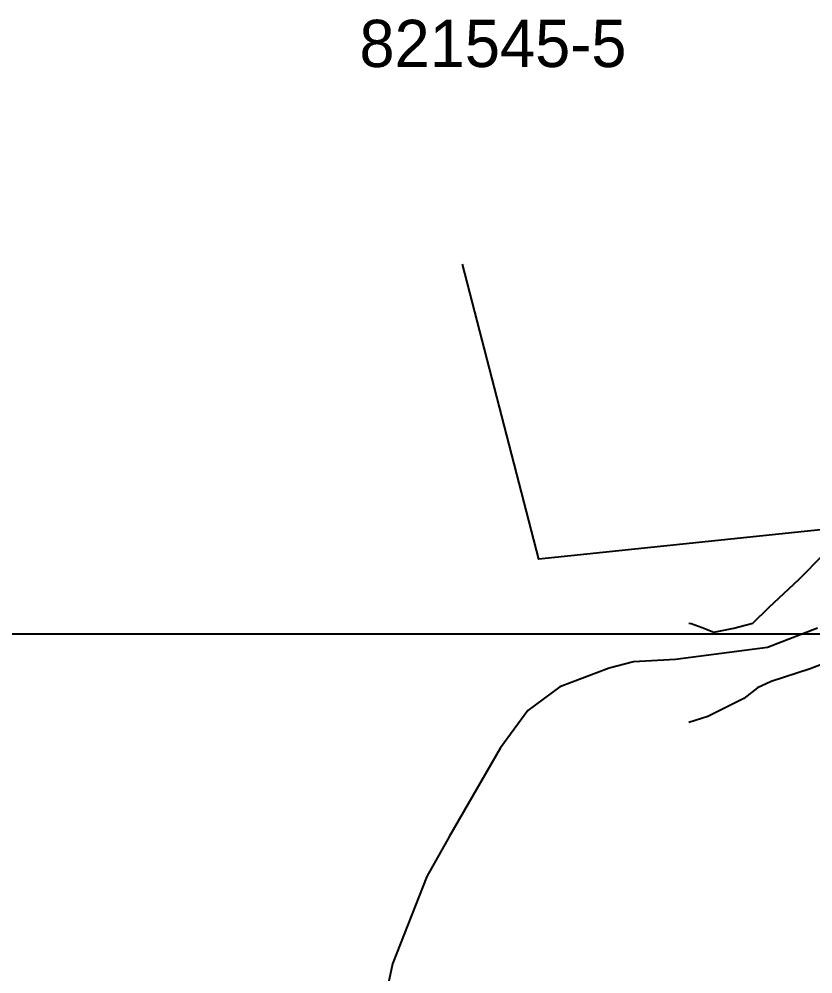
# Model space of a CAD drawing. Extents: x 541143 to 549705, y 1816513 to 1828950.
# Drawn here: x 546113 to 546785, y 1818712 to 1819521 of the extents above; entities that cross this region are included whole.
import ezdxf

# ---------------------------------------------------------------- set-up
doc = ezdxf.new("R2010")
doc.units = 0
for name, color, linetype in [('Level 32', 7, 'Continuous'), ('Level 34', 7, 'Continuous'), ('Level 40', 7, 'Continuous'), ('Level 54', 7, 'Continuous'), ('Level 55', 7, 'Continuous')]:
    doc.layers.add(name, color=color, linetype=linetype)

msp = doc.modelspace()

# ---------------------------------------------------------------- linework, layer by layer
at = {"layer": 'Level 32'}
for points in [[(546680, 1819008.95), (546681.93, 1819008.78), (546691.38, 1819005.42), (546701.06, 1819001.6), (546718.12, 1819004.84), (546734.22, 1819009.12), (546747.63, 1819022.24), (546773.4, 1819046.21), (546793.86, 1819067.11)], [(546872.14, 1819004.93), (546862.02, 1819001.49), (546852.35, 1818998.62), (546835.26, 1818992.59), (546805.68, 1818979.29), (546782.61, 1818970.44), (546749.58, 1818959.67), (546738.24, 1818954.39), (546726.47, 1818945.38), (546695.99, 1818930.13), (546680, 1818925.08)]]:
    msp.add_lwpolyline(points, dxfattribs=at)
at = {"layer": 'Level 34'}
msp.add_lwpolyline([(546837.37, 1819092.89), (546552.87, 1819063.16), (546488.26, 1819313.01)], dxfattribs=at)
at = {"layer": 'Level 40'}
msp.add_lwpolyline([(546788.99, 1819004.73), (546746.57, 1818988.35), (546668.81, 1818978.27), (546633, 1818976.22), (546612.54, 1818971.11), (546570.64, 1818955.06), (546543.6, 1818935.18), (546520.47, 1818903.56), (546477.5, 1818828.86), (546458.04, 1818794.7), (546429.17, 1818720.72), (546412.02, 1818639.54)], dxfattribs=at)
at = {"layer": 'Level 54'}
msp.add_line((545000, 1819000), (549000, 1819000), dxfattribs=at)

# ---------------------------------------------------------------- texts
at = {"layer": 'Level 55'}
msp.add_text('821545-5', height=40, dxfattribs=at).set_placement((546401.13, 1819480))

doc.saveas('drawing.dxf')
